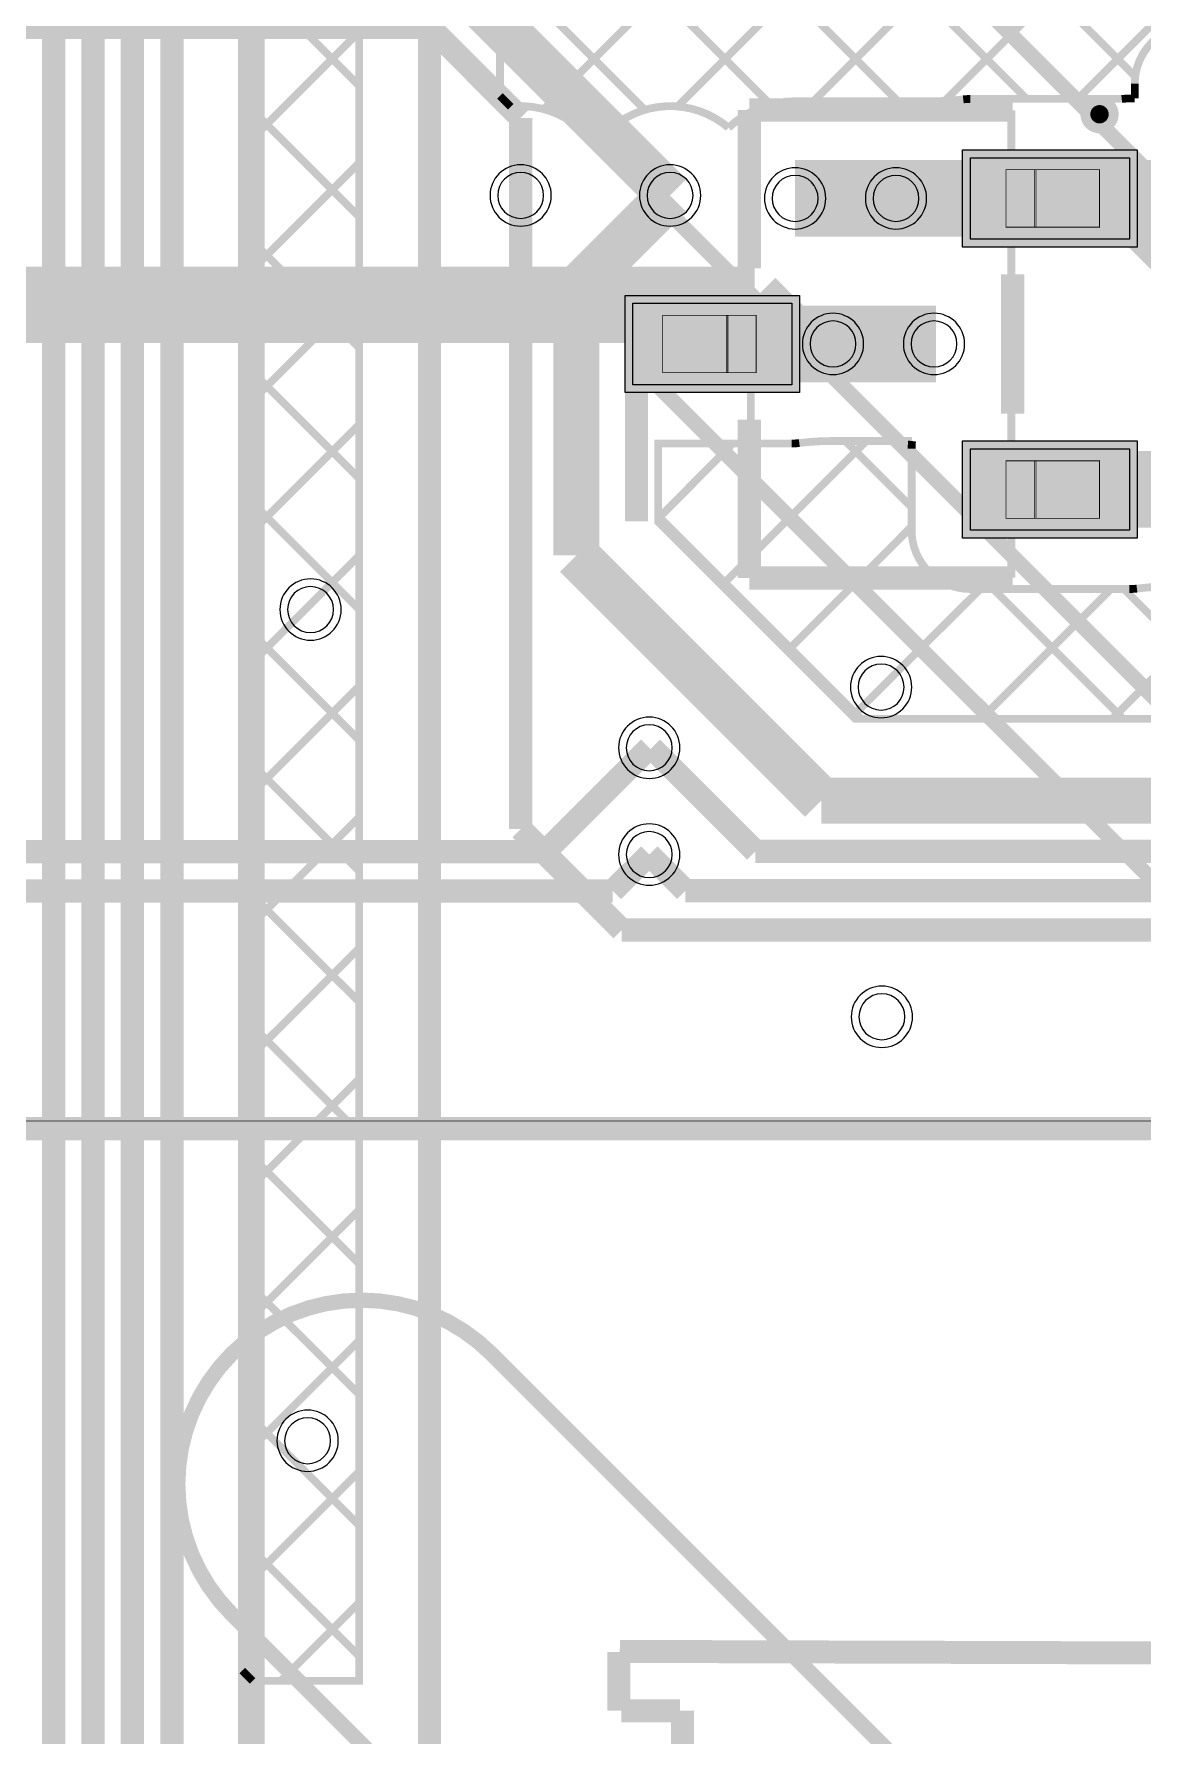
# Model space of a CAD drawing. Header units: millimetres. Extents: x -3 to 238, y -92 to 6.
# Drawn here: x 131.92 to 139.16, y -40.5 to -29.39 of the extents above; entities that cross this region are included whole.
import ezdxf

# ---------------------------------------------------------------- set-up
doc = ezdxf.new("R2010")
doc.units = ezdxf.units.MM
doc.header["$MEASUREMENT"] = 0
for name, color, linetype, true_color in [('Bottom-Layer', 7, 'Continuous', 0x0000ff), ('Bottom-Paste-Mask-Layer', 7, 'Continuous', 0x800000), ('Bottom-Silkscreen-Layer', 7, 'Continuous', 0x66cc33), ('Bottom-Solder-Mask-Layer', 7, 'Continuous', 0xaa00ff), ('Component-Marking-Layer', 7, 'Continuous', 0x66ffcc), ('Component-Shape-Layer', 7, 'Continuous', 0x00cccc), ('Document-Layer', 7, 'Continuous', 0xffffff), ('Hole-Layer', 7, 'Continuous', 0x222222), ('Multi-Layer', 7, 'Continuous', 0xc0c0c0), ('Pin-Floating-Layer', 7, 'Continuous', 0xff99ff), ('Pin-Soldering-Layer', 7, 'Continuous', 0xcc9999), ('Top-Layer', 7, 'Continuous', 0xff0000)]:
    doc.layers.add(name, color=color, linetype=linetype, true_color=true_color)

msp = doc.modelspace()

# ---------------------------------------------------------------- hatches: boundary and pattern name
at = {"layer": 'Bottom-Layer'}
for points in [[(138.03, -30.733), (138.03, -30.201), (139.067, -30.201), (139.067, -30.733)], [(135.827, -31.682), (135.827, -31.15), (136.864, -31.15), (136.864, -31.682)], [(138.03, -32.632), (138.03, -32.1), (139.067, -32.1), (139.067, -32.632)]]:
    msp.add_hatch(color=256, dxfattribs=at).paths.add_polyline_path(points)
at = {"layer": 'Bottom-Paste-Mask-Layer'}
for points in [[(138.03, -30.733), (138.03, -30.201), (139.067, -30.201), (139.067, -30.733)], [(135.827, -31.682), (135.827, -31.15), (136.864, -31.15), (136.864, -31.682)], [(138.03, -32.632), (138.03, -32.1), (139.067, -32.1), (139.067, -32.632)]]:
    msp.add_hatch(color=256, dxfattribs=at).paths.add_polyline_path(points)
at = {"layer": 'Bottom-Solder-Mask-Layer'}
for points in [[(137.979, -30.784), (137.979, -30.15), (139.118, -30.15), (139.118, -30.784)], [(135.776, -31.733), (135.776, -31.099), (136.915, -31.099), (136.915, -31.733)], [(137.979, -32.683), (137.979, -32.049), (139.118, -32.049), (139.118, -32.683)]]:
    msp.add_hatch(color=256, dxfattribs=at).paths.add_polyline_path(points)
at = {"layer": 'Component-Marking-Layer'}
msp.add_hatch(color=256, dxfattribs=at).paths.add_polyline_path([(138.812, -29.917, 1), (138.932, -29.917, 1)])
msp.add_hatch(color=256, dxfattribs=at).paths.add_polyline_path([(138.812, -29.917, 1), (138.932, -29.917, 1)])
at = {"layer": 'Pin-Floating-Layer'}
for points in [[(138.262, -30.279), (138.262, -30.654), (138.457, -30.654), (138.457, -30.279)], [(138.262, -30.279), (138.262, -30.654), (138.457, -30.654), (138.457, -30.279)], [(136.437, -31.229), (136.437, -31.604), (136.632, -31.604), (136.632, -31.229)], [(136.437, -31.229), (136.437, -31.604), (136.632, -31.604), (136.632, -31.229)], [(138.262, -32.179), (138.262, -32.554), (138.457, -32.554), (138.457, -32.179)], [(138.262, -32.179), (138.262, -32.554), (138.457, -32.554), (138.457, -32.179)]]:
    msp.add_hatch(color=256, dxfattribs=at).paths.add_polyline_path(points)
at = {"layer": 'Pin-Soldering-Layer'}
for points in [[(138.447, -30.279), (138.447, -30.654), (138.872, -30.654), (138.872, -30.279)], [(138.447, -30.279), (138.447, -30.654), (138.872, -30.654), (138.872, -30.279)], [(136.022, -31.229), (136.022, -31.604), (136.447, -31.604), (136.447, -31.229)], [(136.022, -31.229), (136.022, -31.604), (136.447, -31.604), (136.447, -31.229)], [(138.447, -32.179), (138.447, -32.554), (138.872, -32.554), (138.872, -32.179)], [(138.447, -32.179), (138.447, -32.554), (138.872, -32.554), (138.872, -32.179)]]:
    msp.add_hatch(color=256, dxfattribs=at).paths.add_polyline_path(points)

# ---------------------------------------------------------------- linework, layer by layer
at = {"layer": 'Bottom-Layer'}
for points, const_width in [([(132.048, -48.49), (132.048, -20.833)], 0.152), ([(132.305, -48.047), (132.305, -20.939)], 0.152), ([(132.562, -21.046), (132.562, -47.604)], 0.152), ([(132.819, -47.161), (132.819, -21.152)], 0.152), ([(135.246, -29.884), (142.724, -22.406)], 0.0508), ([(134.5, -42.275), (134.5, -23.225)], 0.152), ([(136.118, -29.866), (140.959, -25.025)], 0.0508), ([(134.96, -25.526), (139.105, -29.671)], 0.0508), ([(137.006, -29.832), (140.968, -25.869)], 0.0508), ([(134.96, -26.38), (138.396, -29.817)], 0.0508), ([(137.862, -29.83), (141.223, -26.469)], 0.0508), ([(138.729, -29.817), (141.625, -26.921)], 0.0508), ([(134.96, -27.235), (137.557, -29.832)], 0.0508), ([(134.96, -28.089), (136.724, -29.853)], 0.0508), ([(133.279, -28.97), (134.041, -29.732)], 0.0508), ([(134.96, -28.943), (135.905, -29.888)], 0.0508), ([(133.279, -30.142), (134.041, -29.38)], 0.0508), ([(133.279, -29.824), (134.041, -30.586)], 0.0508), ([(134.96, -29.797), (135.03, -29.868)], 0.0508), ([(133.279, -30.996), (134.041, -30.234)], 0.0508), ([(139.079, -30.447), (139.679, -31.048)], 0.5), ([(136.07, -30.447), (135.458, -31.059)], 0.3), ([(136.886, -30.466), (137.544, -30.466)], 0.5), ([(137.544, -30.466), (138.496, -30.466)], 0.5), ([(135.095, -34.583), (135.095, -30.447)], 0.152), ([(133.279, -30.679), (134.041, -31.441)], 0.0508), ([(135.458, -31.059), (135.458, -32.797)], 0.3), ([(133.279, -31.851), (134.041, -31.089)], 0.0508), ([(136.346, -31.416), (137.133, -31.416)], 0.5), ([(137.133, -31.416), (137.804, -31.416)], 0.5), ([(133.279, -31.533), (134.041, -32.295)], 0.0508), ([(133.279, -32.705), (134.041, -31.943)], 0.0508), ([(135.992, -32.555), (136.48, -32.066)], 0.0508), ([(136.375, -32.066), (138.172, -33.863)], 0.0508), ([(136.408, -32.993), (137.35, -32.05)], 0.0508), ([(137.213, -32.05), (137.646, -32.483)], 0.0508), ([(140.197, -32.366), (138.548, -32.366)], 0.5), ([(133.279, -32.387), (134.041, -33.149)], 0.0508), ([(135.992, -32.537), (137.317, -33.863)], 0.0508), ([(135.458, -32.797), (137.057, -34.397)], 0.3), ([(136.835, -33.42), (137.646, -32.608)], 0.0508), ([(133.279, -33.559), (134.041, -32.797)], 0.0508), ([(137.262, -33.847), (138.093, -33.016)], 0.0508), ([(138.1, -33.863), (138.947, -33.016)], 0.0508), ([(138.179, -33.016), (139.026, -33.863)], 0.0508), ([(139.033, -33.016), (139.621, -33.604)], 0.0508), ([(138.954, -33.863), (139.621, -33.196)], 0.0508), ([(133.279, -33.241), (134.041, -34.003)], 0.0508), ([(133.279, -34.413), (134.041, -33.651)], 0.0508), ([(135.951, -34.052), (136.627, -34.728)], 0.152), ([(133.279, -34.095), (134.041, -34.857)], 0.0508), ([(137.057, -34.397), (145.075, -34.397)], 0.3), ([(133.279, -35.267), (134.041, -34.505)], 0.0508), ([(135.754, -35.242), (135.095, -34.583)], 0.152), ([(136.627, -34.728), (149.177, -34.728)], 0.152), ([(135.934, -34.749), (136.17, -34.985)], 0.152), ([(133.279, -34.95), (134.041, -35.711)], 0.0508), ([(136.17, -34.985), (149.283, -34.985)], 0.152), ([(149.39, -35.242), (135.754, -35.242)], 0.152), ([(133.279, -36.121), (134.041, -35.36)], 0.0508), ([(133.279, -35.804), (134.041, -36.566)], 0.0508), ([(133.279, -36.976), (134.041, -36.214)], 0.0508), ([(133.279, -36.658), (134.041, -37.42)], 0.0508), ([(133.279, -37.83), (134.041, -37.068)], 0.0508), ([(133.279, -37.512), (134.041, -38.274)], 0.0508), ([(133.279, -38.684), (134.041, -37.922)], 0.0508), ([(133.279, -38.366), (134.041, -39.128)], 0.0508), ([(133.279, -39.538), (134.041, -38.776)], 0.0508), ([(133.279, -39.22), (134.041, -39.982)], 0.0508), ([(133.53, -40.142), (134.041, -39.631)], 0.0508), ([(133.279, -40.075), (133.346, -40.142)], 0.0508)]:
    msp.add_lwpolyline(points, dxfattribs=dict(at, const_width=const_width))
at = {"layer": 'Bottom-Layer', "const_width": 0.0508}
msp.add_lwpolyline([(133.279, -25.359), (134.041, -25.359), (134.041, -40.142), (133.279, -40.142)], close=True, dxfattribs=at)
msp.add_lwpolyline([(139.485, -29.335, 0.414), (139.102, -29.718), (139.102, -29.814, 0.034), (139.017, -29.817), (138.03, -29.817, 0.03), (137.983, -29.82, -0.03), (137.78, -29.832), (136.886, -29.832, 0.192), (136.451, -30.005, 0.452), (135.583, -30.127, 0.316), (134.96, -29.88), (134.96, -25.359)], format="xyb", dxfattribs=at)
at = {"layer": 'Bottom-Layer'}
for points, const_width in [([(81.492, -36.288), (81.492, -28.418, -0.414), (81.692, -28.218), (146.319, -28.218, -0.414), (146.519, -28.418), (146.519, -36.288, -0.414), (146.319, -36.488), (81.692, -36.488, -0.414)], 0.00508), ([(135.992, -32.576), (135.992, -32.066), (136.864, -32.066, 0.032), (136.913, -32.063, -0.032), (137.114, -32.05), (137.649, -32.05, 0.033), (137.646, -32.1), (137.646, -32.632, 0.414), (138.03, -33.016), (139.067, -33.016, 0.032), (139.116, -33.013, -0.032), (139.317, -33), (139.617, -33, -0.006), (139.622, -33.025, 0.018), (139.621, -33.052), (139.621, -33.782, 0.053), (139.629, -33.863), (137.278, -33.863)], 0.0508)]:
    msp.add_lwpolyline(points, format="xyb", close=True, dxfattribs=dict(at, const_width=const_width))
for points in [[(138.03, -30.733), (138.03, -30.201), (139.067, -30.201), (139.067, -30.733)], [(135.827, -31.682), (135.827, -31.15), (136.864, -31.15), (136.864, -31.682)], [(138.03, -32.632), (138.03, -32.1), (139.067, -32.1), (139.067, -32.632)]]:
    msp.add_lwpolyline(points, close=True, dxfattribs=at)
at = {"layer": 'Bottom-Paste-Mask-Layer'}
for points in [[(138.03, -30.733), (138.03, -30.201), (139.067, -30.201), (139.067, -30.733)], [(135.827, -31.682), (135.827, -31.15), (136.864, -31.15), (136.864, -31.682)], [(138.03, -32.632), (138.03, -32.1), (139.067, -32.1), (139.067, -32.632)]]:
    msp.add_lwpolyline(points, close=True, dxfattribs=at)
at = {"layer": 'Bottom-Silkscreen-Layer'}
for points, const_width in [([(138.306, -29.89), (136.588, -29.89)], 0.152), ([(136.588, -29.89), (136.588, -30.922)], 0.152), ([(138.306, -29.89), (136.588, -29.89)], 0.152), ([(136.588, -29.89), (136.588, -30.922)], 0.152), ([(138.306, -31.872), (138.306, -30.961)], 0.152), ([(138.306, -31.872), (138.306, -30.961)], 0.152), ([(136.588, -32.943), (136.588, -31.911)], 0.152), ([(136.588, -32.943), (136.588, -31.911)], 0.152), ([(138.306, -32.943), (136.588, -32.943)], 0.152), ([(138.306, -32.943), (136.588, -32.943)], 0.152), ([(135.735, -40.337), (135.735, -39.954)], 0.15), ([(135.735, -40.337), (135.735, -39.954)], 0.15), ([(139.929, -39.962), (135.742, -39.95)], 0.15), ([(139.929, -39.962), (135.742, -39.95)], 0.15), ([(136.134, -40.337), (135.752, -40.337)], 0.15), ([(136.134, -40.337), (135.752, -40.337)], 0.15), ([(136.15, -40.337), (136.15, -41.181)], 0.15), ([(136.15, -40.337), (136.15, -41.181)], 0.15)]:
    msp.add_lwpolyline(points, dxfattribs=dict(at, const_width=const_width))
at = {"layer": 'Bottom-Solder-Mask-Layer'}
for points in [[(137.979, -30.784), (137.979, -30.15), (139.118, -30.15), (139.118, -30.784)], [(135.776, -31.733), (135.776, -31.099), (136.915, -31.099), (136.915, -31.733)], [(137.979, -32.683), (137.979, -32.049), (139.118, -32.049), (139.118, -32.683)]]:
    msp.add_lwpolyline(points, close=True, dxfattribs=at)
at = {"layer": 'Component-Marking-Layer', "const_width": 0.129}
msp.add_lwpolyline([(138.812, -29.917, 1), (138.932, -29.917), (138.932, -29.917, 1), (138.812, -29.917)], format="xyb", dxfattribs=at)
msp.add_lwpolyline([(138.812, -29.917, 1), (138.932, -29.917), (138.932, -29.917, 1), (138.812, -29.917)], format="xyb", dxfattribs=at)
at = {"layer": 'Component-Shape-Layer', "const_width": 0.0508}
msp.add_lwpolyline([(138.297, -29.916), (136.597, -29.916), (136.597, -32.916), (138.297, -32.916)], close=True, dxfattribs=at)
msp.add_lwpolyline([(138.297, -29.916), (136.597, -29.916), (136.597, -32.916), (138.297, -32.916)], close=True, dxfattribs=at)
at = {"layer": 'Document-Layer'}
for points, const_width in [([(143.391, -34.494), (134.906, -26.009, 1), (133.209, -27.706), (141.694, -36.191, 1)], 0.1), ([(138.997, -30.467, 1), (139.197, -30.467, 1)], 0.2), ([(138.997, -30.467, 1), (139.197, -30.467, 1)], 0.2), ([(134.906, -38.009, 1), (133.209, -39.706), (141.694, -48.191, 1), (143.391, -46.494)], 0.1)]:
    msp.add_lwpolyline(points, format="xyb", close=True, dxfattribs=dict(at, const_width=const_width))
for points, const_width in [([(133.325, -48.1), (133.325, -29.05)], 0.15), ([(133.325, -48.1), (133.325, -29.05)], 0.15), ([(133.35, -29.05), (133.35, -48.1)], 0.15), ([(133.35, -29.05), (133.35, -48.1)], 0.15), ([(135.825, -31.524), (149.924, -45.624)], 0.1), ([(135.85, -31.575), (136.85, -31.575)], 0.15), ([(135.85, -32.575), (135.85, -31.575)], 0.15), ([(135.85, -31.575), (136.85, -31.575)], 0.15), ([(135.85, -32.575), (135.85, -31.575)], 0.15)]:
    msp.add_lwpolyline(points, dxfattribs=dict(at, const_width=const_width))
at = {"layer": 'Hole-Layer'}
for points in [[(134.945, -30.447, 1), (135.245, -30.447, 1)], [(135.92, -30.447, 1), (136.22, -30.447, 1)], [(136.736, -30.466, 1), (137.036, -30.466, 1)], [(137.394, -30.466, 1), (137.694, -30.466, 1)], [(136.983, -31.416, 1), (137.283, -31.416, 1)], [(137.642, -31.416, 1), (137.942, -31.416, 1)], [(133.574, -33.15, 1), (133.874, -33.15, 1)], [(137.297, -33.656, 1), (137.597, -33.656, 1)], [(135.784, -34.052, 1), (136.084, -34.052, 1)], [(135.784, -34.749, 1), (136.084, -34.749, 1)], [(137.302, -35.808, 1), (137.602, -35.808, 1)], [(133.555, -38.575, 1), (133.855, -38.575, 1)]]:
    msp.add_lwpolyline(points, format="xyb", close=True, dxfattribs=at)
at = {"layer": 'Multi-Layer'}
for points in [[(134.895, -30.447, 1), (135.295, -30.447, 1)], [(135.87, -30.447, 1), (136.27, -30.447, 1)], [(136.686, -30.466, 1), (137.086, -30.466, 1)], [(137.344, -30.466, 1), (137.744, -30.466, 1)], [(136.933, -31.416, 1), (137.333, -31.416, 1)], [(137.592, -31.416, 1), (137.992, -31.416, 1)], [(133.524, -33.15, 1), (133.924, -33.15, 1)], [(137.247, -33.656, 1), (137.647, -33.656, 1)], [(135.734, -34.052, 1), (136.134, -34.052, 1)], [(135.734, -34.749, 1), (136.134, -34.749, 1)], [(137.252, -35.808, 1), (137.652, -35.808, 1)], [(133.505, -38.575, 1), (133.905, -38.575, 1)]]:
    msp.add_lwpolyline(points, format="xyb", close=True, dxfattribs=at)
at = {"layer": 'Pin-Floating-Layer', "const_width": 0.00508}
for points in [[(138.262, -30.279), (138.262, -30.654), (138.457, -30.654), (138.457, -30.279)], [(138.262, -30.279), (138.262, -30.654), (138.457, -30.654), (138.457, -30.279)], [(136.437, -31.229), (136.437, -31.604), (136.632, -31.604), (136.632, -31.229)], [(136.437, -31.229), (136.437, -31.604), (136.632, -31.604), (136.632, -31.229)], [(138.262, -32.179), (138.262, -32.554), (138.457, -32.554), (138.457, -32.179)], [(138.262, -32.179), (138.262, -32.554), (138.457, -32.554), (138.457, -32.179)]]:
    msp.add_lwpolyline(points, close=True, dxfattribs=at)
at = {"layer": 'Pin-Soldering-Layer', "const_width": 0.00508}
for points in [[(138.447, -30.279), (138.447, -30.654), (138.872, -30.654), (138.872, -30.279)], [(138.447, -30.279), (138.447, -30.654), (138.872, -30.654), (138.872, -30.279)], [(136.022, -31.229), (136.022, -31.604), (136.447, -31.604), (136.447, -31.229)], [(136.022, -31.229), (136.022, -31.604), (136.447, -31.604), (136.447, -31.229)], [(138.447, -32.179), (138.447, -32.554), (138.872, -32.554), (138.872, -32.179)], [(138.447, -32.179), (138.447, -32.554), (138.872, -32.554), (138.872, -32.179)]]:
    msp.add_lwpolyline(points, close=True, dxfattribs=at)
at = {"layer": 'Top-Layer', "const_width": 0.00508}
msp.add_lwpolyline([(81.492, -36.288), (81.492, -28.418, -0.414), (81.692, -28.218), (146.319, -28.218, -0.414), (146.519, -28.418), (146.519, -36.288, -0.414), (146.319, -36.488), (81.692, -36.488, -0.414)], format="xyb", close=True, dxfattribs=at)
at = {"layer": 'Top-Layer'}
for points, const_width in [([(136.07, -30.447), (134.642, -29.019)], 0.3), ([(134.505, -29.35), (87.696, -29.35)], 0.152), ([(135.095, -29.941), (134.505, -29.35)], 0.152), ([(135.095, -30.447), (135.095, -29.941)], 0.152), ([(137.544, -30.466), (136.886, -30.466)], 0.5), ([(169.249, -30.466), (137.544, -30.466)], 0.5), ([(136.58, -31.161), (127.612, -31.161)], 0.5), ([(136.835, -31.416), (136.58, -31.161)], 0.5), ([(137.133, -31.416), (136.835, -31.416)], 0.5), ([(137.792, -31.416), (137.133, -31.416)], 0.5), ([(135.934, -34.052), (135.256, -34.73)], 0.152), ([(135.256, -34.73), (107.102, -34.73)], 0.152), ([(135.934, -34.749), (135.696, -34.987)], 0.152), ([(135.696, -34.987), (99.298, -34.987)], 0.152), ([(128.825, -36.539), (140.89, -36.539)], 0.152)]:
    msp.add_lwpolyline(points, dxfattribs=dict(at, const_width=const_width))

doc.saveas('drawing.dxf')
